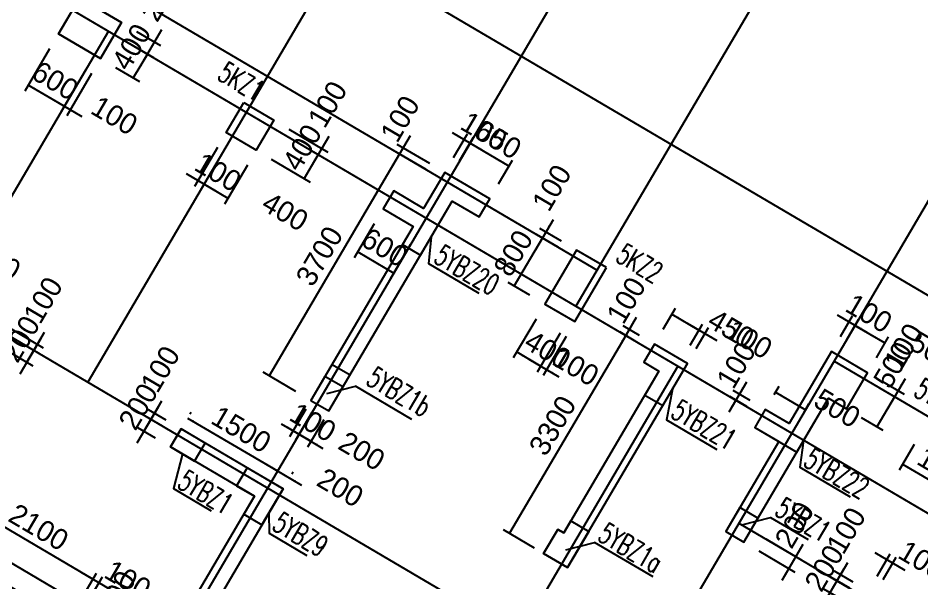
# Model space of a CAD drawing. Extents: x 387171 to 699106, y 11966 to 245688.
# Drawn here: x 515486 to 528486, y 168611 to 176729 of the extents above; entities that cross this region are included whole.
import ezdxf

# ---------------------------------------------------------------- set-up
doc = ezdxf.new("R2010")
doc.units = 0
doc.header["$LTSCALE"] = 100
doc.header["$MEASUREMENT"] = 0
doc.linetypes.add('DASHED', pattern=[19.05, 12.7, -6.35])
for name, color, linetype in [('b边缘构件', 235, 'Continuous'), ('colu-主楼', 7, 'Continuous'), ('COLU_DASH', 9, 'DASHED'), ('DOTE', 253, 'Continuous'), ('wall-主楼', 2, 'Continuous'), ('Y阴影', 254, 'Continuous'), ('小尺寸', 4, 'Continuous'), ('边缘构件标注', 1, 'Continuous')]:
    doc.layers.add(name, color=color, linetype=linetype)
doc.styles.add('hztxt', font='hztxt')
doc.styles.get("Standard").update_dxf_attribs({"font": 'standard'})
doc.dimstyles.get("Standard").update_dxf_attribs({"dimtxt": 300, "dimasz": 100, "dimexe": 100, "dimexo": 250, "dimgap": 100, "dimtad": 0, "dimtoh": 1, "dimdec": 0, "dimdsep": 46, "dimcen": 0.09, "dimclrt": 7, "dimadec": 0, "dimazin": 0, "dimtfac": 1, "dimtdec": 4, "dimtofl": 0, "dimtmove": 0, "dimatfit": 3, "dimfxl": 1, "dimtolj": 1, "dimtzin": 0, "dimarcsym": 0})

# ---------------------------------------------------------------- blocks, each defined once
blk = doc.blocks.new('*D3196')
at = {"layer": '小尺寸', "color": 0, "linetype": 'ByBlock', "lineweight": -2}
for p, q in [((523180, 173828), (522926, 173397)), ((523304, 173522), (522992, 173706)), ((523254, 173436), (522941, 173620))]:
    blk.add_line(p, q, dxfattribs=at)
for points in [[(523078, 173655), (523114, 173750), (523143, 173733)], [(523027, 173569), (522991, 173474), (522962, 173491)]]:
    blk.add_solid(points, dxfattribs=at)
at = {"layer": '小尺寸', "color": 7, "linetype": 'Continuous', "lineweight": -2, "insert": (523162, 174291), "char_height": 300, "width": 476.67, "attachment_point": 5, "rotation": 59.5454, "style": 'hztxt'}
blk.add_mtext('100', dxfattribs=at)
blk = doc.blocks.new('*D3410')
at = {"layer": '小尺寸', "color": 0, "linetype": 'ByBlock', "lineweight": -2}
for p, q in [((523027, 173569), (522622, 172880)), ((523254, 173436), (522941, 173620)), ((522848, 172747), (522536, 172930))]:
    blk.add_line(p, q, dxfattribs=at)
for points in [[(523027, 173569), (522991, 173474), (522962, 173491)], [(522622, 172880), (522658, 172974), (522687, 172957)]]:
    blk.add_solid(points, dxfattribs=at)
at = {"layer": '小尺寸', "color": 7, "linetype": 'Continuous', "lineweight": -2, "insert": (522609, 173351), "char_height": 300, "width": 566.67, "attachment_point": 5, "rotation": 59.5454, "style": 'hztxt'}
blk.add_mtext('800', dxfattribs=at)
blk = doc.blocks.new('*D3651')
at = {"layer": '小尺寸', "color": 0, "linetype": 'ByBlock', "lineweight": -2}
for p, q in [((522937, 172404), (522607, 171844)), ((523282, 172202), (522952, 171641)), ((522658, 171930), (523003, 171728))]:
    blk.add_line(p, q, dxfattribs=at)
for points in [[(522658, 171930), (522753, 171894), (522736, 171865)], [(523003, 171728), (522908, 171764), (522925, 171793)]]:
    blk.add_solid(points, dxfattribs=at)
at = {"layer": '小尺寸', "color": 7, "linetype": 'Continuous', "lineweight": -2, "insert": (523104, 171958), "char_height": 300, "width": 576.67, "attachment_point": 5, "rotation": 329.5454, "style": 'hztxt'}
blk.add_mtext('400', dxfattribs=at)
blk = doc.blocks.new('*D3579')
at = {"layer": '小尺寸', "color": 0, "linetype": 'ByBlock', "lineweight": -2}
for p, q in [((523282, 172202), (522952, 171641)), ((523368, 172151), (523039, 171591)), ((522831, 171829), (523262, 171575))]:
    blk.add_line(p, q, dxfattribs=at)
for points in [[(523003, 171728), (522908, 171764), (522925, 171793)], [(523089, 171677), (523184, 171641), (523167, 171612)]]:
    blk.add_solid(points, dxfattribs=at)
at = {"layer": '小尺寸', "color": 7, "linetype": 'Continuous', "lineweight": -2, "insert": (523508, 171721), "char_height": 300, "width": 476.67, "attachment_point": 5, "rotation": 329.5454, "style": 'hztxt'}
blk.add_mtext('100', dxfattribs=at)
blk = doc.blocks.new('*D1681')
at = {"layer": '小尺寸', "color": 0, "linetype": 'ByBlock', "lineweight": -2}
for p, q in [((519380, 175134), (519940, 174804)), ((519329, 175048), (519889, 174718)), ((519955, 175028), (519702, 174597))]:
    blk.add_line(p, q, dxfattribs=at)
for points in [[(519854, 174855), (519890, 174950), (519919, 174933)], [(519803, 174769), (519767, 174674), (519738, 174691)]]:
    blk.add_solid(points, dxfattribs=at)
at = {"layer": '小尺寸', "color": 7, "linetype": 'Continuous', "lineweight": -2, "insert": (519937, 175491), "char_height": 300, "width": 476.67, "attachment_point": 5, "rotation": 59.5454, "style": 'hztxt'}
blk.add_mtext('100', dxfattribs=at)
blk = doc.blocks.new('*D341')
at = {"layer": '小尺寸', "color": 0, "linetype": 'ByBlock', "lineweight": -2}
for p, q in [((519329, 175048), (519889, 174718)), ((519803, 174769), (519600, 174424)), ((519126, 174703), (519686, 174373))]:
    blk.add_line(p, q, dxfattribs=at)
for points in [[(519803, 174769), (519767, 174674), (519738, 174691)], [(519600, 174424), (519637, 174519), (519665, 174502)]]:
    blk.add_solid(points, dxfattribs=at)
at = {"layer": '小尺寸', "color": 7, "linetype": 'Continuous', "lineweight": -2, "insert": (519572, 174870), "char_height": 300, "width": 576.67, "attachment_point": 5, "rotation": 59.5454, "style": 'hztxt'}
blk.add_mtext('400', dxfattribs=at)
blk = doc.blocks.new('*D588')
at = {"layer": '小尺寸', "color": 0, "linetype": 'ByBlock', "lineweight": -2}
for p, q in [((518353, 174868), (518023, 174307)), ((518439, 174817), (518110, 174257)), ((517902, 174495), (518333, 174241))]:
    blk.add_line(p, q, dxfattribs=at)
for points in [[(518074, 174393), (517980, 174430), (517996, 174458)], [(518160, 174343), (518255, 174306), (518238, 174278)]]:
    blk.add_solid(points, dxfattribs=at)
at = {"layer": '小尺寸', "color": 7, "linetype": 'Continuous', "lineweight": -2, "insert": (518362, 174514), "char_height": 300, "width": 476.67, "attachment_point": 5, "rotation": 329.5454, "style": 'hztxt'}
blk.add_mtext('100', dxfattribs=at)
blk = doc.blocks.new('*D3056')
at = {"layer": '小尺寸', "color": 0, "linetype": 'ByBlock', "lineweight": -2}
for p, q in [((518439, 174817), (518110, 174257)), ((518784, 174614), (518454, 174054)), ((518160, 174343), (518505, 174140))]:
    blk.add_line(p, q, dxfattribs=at)
for points in [[(518160, 174343), (518255, 174306), (518238, 174278)], [(518505, 174140), (518411, 174176), (518427, 174205)]]:
    blk.add_solid(points, dxfattribs=at)
at = {"layer": '小尺寸', "color": 7, "linetype": 'Continuous', "lineweight": -2, "insert": (519327, 173947), "char_height": 300, "width": 576.67, "attachment_point": 5, "rotation": 329.5454, "style": 'hztxt'}
blk.add_mtext('400', dxfattribs=at)
blk = doc.blocks.new('*D1612')
at = {"layer": '小尺寸', "color": 0, "linetype": 'ByBlock', "lineweight": -2}
for p, q in [((519623, 171109), (519390, 170712)), ((519709, 171058), (519476, 170661)), ((519268, 170899), (519699, 170646))]:
    blk.add_line(p, q, dxfattribs=at)
for points in [[(519440, 170798), (519346, 170834), (519363, 170863)], [(519527, 170747), (519621, 170711), (519604, 170682)]]:
    blk.add_solid(points, dxfattribs=at)
at = {"layer": '小尺寸', "color": 7, "linetype": 'Continuous', "lineweight": -2, "insert": (519728, 170919), "char_height": 300, "width": 476.67, "attachment_point": 5, "rotation": 329.5454, "style": 'hztxt'}
blk.add_mtext('100', dxfattribs=at)
blk = doc.blocks.new('*D362')
at = {"layer": '小尺寸', "color": 0, "linetype": 'ByBlock', "lineweight": -2}
for p, q in [((516663, 168147), (517006, 167945)), ((516717, 167651), (517021, 168168)), ((516562, 167974), (516904, 167773))]:
    blk.add_line(p, q, dxfattribs=at)
for points in [[(516920, 167996), (516956, 168091), (516985, 168074)], [(516818, 167823), (516782, 167729), (516753, 167746)]]:
    blk.add_solid(points, dxfattribs=at)
at = {"layer": '小尺寸', "color": 7, "linetype": 'Continuous', "lineweight": -2, "insert": (516898, 168453), "char_height": 300, "width": 566.67, "attachment_point": 5, "rotation": 59.5454, "style": 'hztxt'}
blk.add_mtext('200', dxfattribs=at)
blk = doc.blocks.new('*D1863')
at = {"layer": '小尺寸', "color": 0, "linetype": 'ByBlock', "lineweight": -2}
for p, q in [((517189, 176538), (517534, 176335)), ((517549, 176559), (517245, 176041)), ((517088, 176366), (517432, 176163))]:
    blk.add_line(p, q, dxfattribs=at)
for points in [[(517448, 176386), (517484, 176481), (517513, 176464)], [(517346, 176213), (517310, 176119), (517281, 176136)]]:
    blk.add_solid(points, dxfattribs=at)
at = {"layer": '小尺寸', "color": 7, "linetype": 'Continuous', "lineweight": -2, "insert": (517529, 177017), "char_height": 300, "width": 566.67, "attachment_point": 5, "rotation": 59.5454, "style": 'hztxt'}
blk.add_mtext('200', dxfattribs=at)
blk = doc.blocks.new('*D4240')
at = {"layer": '小尺寸', "color": 0, "linetype": 'ByBlock', "lineweight": -2}
for p, q in [((517088, 176366), (517432, 176163)), ((517346, 176213), (517143, 175869)), ((516885, 176021), (517230, 175818))]:
    blk.add_line(p, q, dxfattribs=at)
for points in [[(517346, 176213), (517310, 176119), (517281, 176136)], [(517143, 175869), (517180, 175963), (517209, 175946)]]:
    blk.add_solid(points, dxfattribs=at)
at = {"layer": '小尺寸', "color": 7, "linetype": 'Continuous', "lineweight": -2, "insert": (517116, 176315), "char_height": 300, "width": 576.67, "attachment_point": 5, "rotation": 59.5454, "style": 'hztxt'}
blk.add_mtext('400', dxfattribs=at)
blk = doc.blocks.new('*D4203')
at = {"layer": '小尺寸', "color": 0, "linetype": 'ByBlock', "lineweight": -2}
for p, q in [((516456, 175983), (516100, 175376)), ((516543, 175932), (516186, 175325)), ((516409, 175310), (515978, 175564))]:
    blk.add_line(p, q, dxfattribs=at)
for points in [[(516151, 175462), (516056, 175499), (516073, 175527)], [(516237, 175412), (516331, 175375), (516314, 175347)]]:
    blk.add_solid(points, dxfattribs=at)
at = {"layer": '小尺寸', "color": 7, "linetype": 'Continuous', "lineweight": -2, "insert": (516872, 175328), "char_height": 300, "width": 476.67, "attachment_point": 5, "rotation": 329.5454, "style": 'hztxt'}
blk.add_mtext('100', dxfattribs=at)
blk = doc.blocks.new('*D62')
at = {"layer": '小尺寸', "color": 0, "linetype": 'ByBlock', "lineweight": -2}
for p, q in [((515939, 176287), (515583, 175680)), ((516456, 175983), (516100, 175376)), ((516151, 175462), (515633, 175766))]:
    blk.add_line(p, q, dxfattribs=at)
for points in [[(515633, 175766), (515728, 175730), (515711, 175701)], [(516151, 175462), (516056, 175499), (516073, 175527)]]:
    blk.add_solid(points, dxfattribs=at)
at = {"layer": '小尺寸', "color": 7, "linetype": 'Continuous', "lineweight": -2, "insert": (516019, 175830), "char_height": 300, "width": 556.67, "attachment_point": 5, "rotation": 329.5454, "style": 'hztxt'}
blk.add_mtext('600', dxfattribs=at)
blk = doc.blocks.new('*D314')
at = {"layer": '小尺寸', "color": 0, "linetype": 'ByBlock', "lineweight": -2}
for p, q in [((519709, 171058), (519476, 170661)), ((519882, 170957), (519648, 170560)), ((519354, 170849), (519871, 170545))]:
    blk.add_line(p, q, dxfattribs=at)
for points in [[(519527, 170747), (519432, 170784), (519449, 170812)], [(519699, 170646), (519794, 170610), (519777, 170581)]]:
    blk.add_solid(points, dxfattribs=at)
at = {"layer": '小尺寸', "color": 7, "linetype": 'Continuous', "lineweight": -2, "insert": (520430, 170506), "char_height": 300, "width": 566.67, "attachment_point": 5, "rotation": 329.5454, "style": 'hztxt'}
blk.add_mtext('200', dxfattribs=at)
blk = doc.blocks.new('*D527')
at = {"layer": '小尺寸', "color": 0, "linetype": 'ByBlock', "lineweight": -2}
for p, q in [((521728, 175083), (522159, 174830)), ((521750, 174726), (521951, 175068)), ((521836, 174676), (522037, 175018))]:
    blk.add_line(p, q, dxfattribs=at)
for points in [[(521900, 174982), (521806, 175018), (521823, 175047)], [(521987, 174931), (522081, 174895), (522064, 174866)]]:
    blk.add_solid(points, dxfattribs=at)
at = {"layer": '小尺寸', "color": 7, "linetype": 'Continuous', "lineweight": -2, "insert": (522188, 175103), "char_height": 300, "width": 476.67, "attachment_point": 5, "rotation": 329.5454, "style": 'hztxt'}
blk.add_mtext('100', dxfattribs=at)
blk = doc.blocks.new('*D3282')
at = {"layer": '小尺寸', "color": 0, "linetype": 'ByBlock', "lineweight": -2}
for p, q in [((521836, 174676), (522037, 175018)), ((521987, 174931), (522547, 174602)), ((522397, 174346), (522598, 174688))]:
    blk.add_line(p, q, dxfattribs=at)
for points in [[(521987, 174931), (522081, 174895), (522064, 174866)], [(522547, 174602), (522452, 174638), (522469, 174667)]]:
    blk.add_solid(points, dxfattribs=at)
at = {"layer": '小尺寸', "color": 7, "linetype": 'Continuous', "lineweight": -2, "insert": (522393, 174982), "char_height": 300, "width": 556.67, "attachment_point": 5, "rotation": 329.5454, "style": 'hztxt'}
blk.add_mtext('650', dxfattribs=at)
blk = doc.blocks.new('*D3509')
at = {"layer": '小尺寸', "color": 0, "linetype": 'ByBlock', "lineweight": -2}
for p, q in [((521125, 175036), (520872, 174604)), ((521408, 174638), (520938, 174914)), ((521357, 174551), (520887, 174828))]:
    blk.add_line(p, q, dxfattribs=at)
for points in [[(521024, 174863), (521060, 174958), (521089, 174941)], [(520973, 174777), (520937, 174682), (520908, 174699)]]:
    blk.add_solid(points, dxfattribs=at)
at = {"layer": '小尺寸', "color": 7, "linetype": 'Continuous', "lineweight": -2, "insert": (520980, 175282), "char_height": 300, "width": 476.67, "attachment_point": 5, "rotation": 59.5454, "style": 'hztxt'}
blk.add_mtext('100', dxfattribs=at)
blk = doc.blocks.new('*D3748')
at = {"layer": '小尺寸', "color": 0, "linetype": 'ByBlock', "lineweight": -2}
for p, q in [((520973, 174777), (519098, 171587)), ((521357, 174551), (520887, 174828)), ((519482, 171362), (519012, 171638))]:
    blk.add_line(p, q, dxfattribs=at)
for points in [[(520973, 174777), (520937, 174682), (520908, 174699)], [(519098, 171587), (519134, 171682), (519163, 171665)]]:
    blk.add_solid(points, dxfattribs=at)
at = {"layer": '小尺寸', "color": 7, "linetype": 'Continuous', "lineweight": -2, "insert": (519820, 173309), "char_height": 300, "width": 780, "attachment_point": 5, "rotation": 59.5454, "style": 'hztxt'}
blk.add_mtext('3700', dxfattribs=at)
blk = doc.blocks.new('*D3971')
at = {"layer": '小尺寸', "color": 0, "linetype": 'ByBlock', "lineweight": -2}
for p, q in [((524378, 172427), (524125, 171996)), ((524422, 172169), (524190, 172305)), ((524372, 172083), (524140, 172219))]:
    blk.add_line(p, q, dxfattribs=at)
for points in [[(524277, 172255), (524313, 172349), (524342, 172332)], [(524226, 172168), (524190, 172074), (524161, 172091)]]:
    blk.add_solid(points, dxfattribs=at)
at = {"layer": '小尺寸', "color": 7, "linetype": 'Continuous', "lineweight": -2, "insert": (524233, 172673), "char_height": 300, "width": 476.67, "attachment_point": 5, "rotation": 59.5454, "style": 'hztxt'}
blk.add_mtext('100', dxfattribs=at)
blk = doc.blocks.new('*D3931')
at = {"layer": '小尺寸', "color": 0, "linetype": 'ByBlock', "lineweight": -2}
for p, q in [((524226, 172168), (522553, 169324)), ((524372, 172083), (524140, 172219)), ((522915, 169111), (522467, 169374))]:
    blk.add_line(p, q, dxfattribs=at)
for points in [[(524226, 172168), (524190, 172074), (524161, 172091)], [(522553, 169324), (522590, 169418), (522618, 169401)]]:
    blk.add_solid(points, dxfattribs=at)
at = {"layer": '小尺寸', "color": 7, "linetype": 'Continuous', "lineweight": -2, "insert": (523174, 170873), "char_height": 300, "width": 780, "attachment_point": 5, "rotation": 59.5454, "style": 'hztxt'}
blk.add_mtext('3300', dxfattribs=at)
blk = doc.blocks.new('*D2051')
at = {"layer": '小尺寸', "color": 0, "linetype": 'ByBlock', "lineweight": -2}
for p, q in [((524765, 172258), (524942, 172559)), ((524891, 172473), (525279, 172245)), ((525153, 172029), (525330, 172331))]:
    blk.add_line(p, q, dxfattribs=at)
for points in [[(524891, 172473), (524986, 172437), (524969, 172408)], [(525279, 172245), (525185, 172281), (525202, 172310)]]:
    blk.add_solid(points, dxfattribs=at)
at = {"layer": '小尺寸', "color": 7, "linetype": 'Continuous', "lineweight": -2, "insert": (525741, 172264), "char_height": 300, "width": 576.67, "attachment_point": 5, "rotation": 329.5454, "style": 'hztxt'}
blk.add_mtext('450', dxfattribs=at)
blk = doc.blocks.new('*D2294')
at = {"layer": '小尺寸', "color": 0, "linetype": 'ByBlock', "lineweight": -2}
for p, q in [((525107, 172346), (525538, 172093)), ((525153, 172029), (525330, 172331)), ((525239, 171979), (525416, 172281))]:
    blk.add_line(p, q, dxfattribs=at)
for points in [[(525279, 172245), (525185, 172281), (525202, 172310)], [(525366, 172194), (525460, 172158), (525443, 172129)]]:
    blk.add_solid(points, dxfattribs=at)
at = {"layer": '小尺寸', "color": 7, "linetype": 'Continuous', "lineweight": -2, "insert": (526001, 172111), "char_height": 300, "width": 476.67, "attachment_point": 5, "rotation": 329.5454, "style": 'hztxt'}
blk.add_mtext('100', dxfattribs=at)
blk = doc.blocks.new('*D2503')
at = {"layer": '小尺寸', "color": 0, "linetype": 'ByBlock', "lineweight": -2}
for p, q in [((525961, 171496), (525707, 171065)), ((526017, 171231), (525773, 171375)), ((525967, 171145), (525722, 171288))]:
    blk.add_line(p, q, dxfattribs=at)
for points in [[(525859, 171324), (525896, 171419), (525924, 171402)], [(525809, 171238), (525772, 171143), (525744, 171160)]]:
    blk.add_solid(points, dxfattribs=at)
at = {"layer": '小尺寸', "color": 7, "linetype": 'Continuous', "lineweight": -2, "insert": (525815, 171742), "char_height": 300, "width": 476.67, "attachment_point": 5, "rotation": 59.5454, "style": 'hztxt'}
blk.add_mtext('100', dxfattribs=at)
blk = doc.blocks.new('*D3029')
at = {"layer": '小尺寸', "color": 0, "linetype": 'ByBlock', "lineweight": -2}
for p, q in [((527265, 172465), (527696, 172212)), ((527313, 172152), (527488, 172450)), ((527399, 172101), (527574, 172399))]:
    blk.add_line(p, q, dxfattribs=at)
for points in [[(527437, 172364), (527343, 172400), (527359, 172429)], [(527523, 172313), (527618, 172277), (527601, 172248)]]:
    blk.add_solid(points, dxfattribs=at)
at = {"layer": '小尺寸', "color": 7, "linetype": 'Continuous', "lineweight": -2, "insert": (527725, 172485), "char_height": 300, "width": 476.67, "attachment_point": 5, "rotation": 329.5454, "style": 'hztxt'}
blk.add_mtext('100', dxfattribs=at)
blk = doc.blocks.new('*D801')
at = {"layer": '小尺寸', "color": 0, "linetype": 'ByBlock', "lineweight": -2}
for p, q in [((527399, 172101), (527574, 172399)), ((527523, 172313), (527954, 172060)), ((527830, 171847), (528005, 172146))]:
    blk.add_line(p, q, dxfattribs=at)
for points in [[(527523, 172313), (527618, 172277), (527601, 172248)], [(527954, 172060), (527860, 172096), (527877, 172125)]]:
    blk.add_solid(points, dxfattribs=at)
at = {"layer": '小尺寸', "color": 7, "linetype": 'Continuous', "lineweight": -2, "insert": (528643, 171945), "char_height": 300, "width": 566.67, "attachment_point": 5, "rotation": 329.5454, "style": 'hztxt'}
blk.add_mtext('500', dxfattribs=at)
blk = doc.blocks.new('*D2282')
at = {"layer": '小尺寸', "color": 0, "linetype": 'ByBlock', "lineweight": -2}
for p, q in [((527919, 171505), (528228, 171323)), ((528244, 171546), (527990, 171115)), ((527868, 171419), (528178, 171237))]:
    blk.add_line(p, q, dxfattribs=at)
for points in [[(528142, 171374), (528179, 171468), (528207, 171451)], [(528092, 171287), (528055, 171193), (528027, 171210)]]:
    blk.add_solid(points, dxfattribs=at)
at = {"layer": '小尺寸', "color": 7, "linetype": 'Continuous', "lineweight": -2, "insert": (528226, 172009), "char_height": 300, "width": 476.67, "attachment_point": 5, "rotation": 59.5454, "style": 'hztxt'}
blk.add_mtext('100', dxfattribs=at)
blk = doc.blocks.new('*D216')
at = {"layer": '小尺寸', "color": 0, "linetype": 'ByBlock', "lineweight": -2}
for p, q in [((526241, 169244), (526759, 168939)), ((526775, 169162), (526471, 168644)), ((526139, 169071), (526658, 168766))]:
    blk.add_line(p, q, dxfattribs=at)
for points in [[(526673, 168989), (526710, 169084), (526738, 169067)], [(526572, 168817), (526536, 168722), (526507, 168739)]]:
    blk.add_solid(points, dxfattribs=at)
at = {"layer": '小尺寸', "color": 7, "linetype": 'Continuous', "lineweight": -2, "insert": (526652, 169446), "char_height": 300, "width": 566.67, "attachment_point": 5, "rotation": 59.5454, "style": 'hztxt'}
blk.add_mtext('200', dxfattribs=at)
blk = doc.blocks.new('*D949')
at = {"layer": '小尺寸', "color": 0, "linetype": 'ByBlock', "lineweight": -2}
for p, q in [((527415, 168901), (527162, 168470)), ((527498, 168620), (527228, 168779)), ((527448, 168534), (527177, 168693))]:
    blk.add_line(p, q, dxfattribs=at)
for points in [[(527314, 168729), (527350, 168823), (527379, 168806)], [(527263, 168642), (527227, 168548), (527198, 168565)]]:
    blk.add_solid(points, dxfattribs=at)
at = {"layer": '小尺寸', "color": 7, "linetype": 'Continuous', "lineweight": -2, "insert": (527397, 169364), "char_height": 300, "width": 476.67, "attachment_point": 5, "rotation": 59.5454, "style": 'hztxt'}
blk.add_mtext('100', dxfattribs=at)
blk = doc.blocks.new('*D3665')
at = {"layer": '小尺寸', "color": 0, "linetype": 'ByBlock', "lineweight": -2}
for p, q in [((527364, 168815), (527060, 168298)), ((527448, 168534), (527177, 168693)), ((527346, 168362), (527075, 168521))]:
    blk.add_line(p, q, dxfattribs=at)
for points in [[(527263, 168642), (527299, 168737), (527328, 168720)], [(527162, 168470), (527125, 168375), (527097, 168392)]]:
    blk.add_solid(points, dxfattribs=at)
at = {"layer": '小尺寸', "color": 7, "linetype": 'Continuous', "lineweight": -2, "insert": (527081, 168825), "char_height": 300, "width": 566.67, "attachment_point": 5, "rotation": 59.5454, "style": 'hztxt'}
blk.add_mtext('200', dxfattribs=at)
blk = doc.blocks.new('*D3881')
at = {"layer": '小尺寸', "color": 0, "linetype": 'ByBlock', "lineweight": -2}
for p, q in [((527807, 169047), (528238, 168793)), ((527840, 168709), (528030, 169031)), ((527927, 168658), (528116, 168981))]:
    blk.add_line(p, q, dxfattribs=at)
for points in [[(527979, 168945), (527885, 168982), (527902, 169010)], [(528066, 168895), (528160, 168858), (528143, 168830)]]:
    blk.add_solid(points, dxfattribs=at)
at = {"layer": '小尺寸', "color": 7, "linetype": 'Continuous', "lineweight": -2, "insert": (528484, 168939), "char_height": 300, "width": 476.67, "attachment_point": 5, "rotation": 329.5454, "style": 'hztxt'}
blk.add_mtext('100', dxfattribs=at)
blk = doc.blocks.new('*D2045')
at = {"layer": '小尺寸', "color": 0, "linetype": 'ByBlock', "lineweight": -2}
for p, q in [((517924, 170981), (519217, 170221)), ((517958, 171039), (517975, 171067)), ((519251, 170279), (519268, 170307))]:
    blk.add_line(p, q, dxfattribs=at)
for points in [[(517924, 170981), (518019, 170945), (518002, 170916)], [(519217, 170221), (519122, 170257), (519139, 170286)]]:
    blk.add_solid(points, dxfattribs=at)
at = {"layer": '小尺寸', "color": 7, "linetype": 'Continuous', "lineweight": -2, "insert": (518697, 170817), "char_height": 300, "width": 690, "attachment_point": 5, "rotation": 329.5454, "style": 'hztxt'}
blk.add_mtext('1500', dxfattribs=at)
blk = doc.blocks.new('*D2286')
at = {"layer": '小尺寸', "color": 0, "linetype": 'ByBlock', "lineweight": -2}
for p, q in [((519045, 170322), (519562, 170018)), ((519251, 170279), (519268, 170307)), ((519424, 170178), (519440, 170206))]:
    blk.add_line(p, q, dxfattribs=at)
for points in [[(519217, 170221), (519122, 170257), (519139, 170286)], [(519389, 170120), (519484, 170083), (519467, 170055)]]:
    blk.add_solid(points, dxfattribs=at)
at = {"layer": '小尺寸', "color": 7, "linetype": 'Continuous', "lineweight": -2, "insert": (520121, 169980), "char_height": 300, "width": 566.67, "attachment_point": 5, "rotation": 329.5454, "style": 'hztxt'}
blk.add_mtext('200', dxfattribs=at)
blk = doc.blocks.new('*D2828')
at = {"layer": '小尺寸', "color": 0, "linetype": 'ByBlock', "lineweight": -2}
for p, q in [((517549, 171222), (517296, 170791)), ((517616, 170951), (517362, 171100)), ((517565, 170864), (517311, 171014))]:
    blk.add_line(p, q, dxfattribs=at)
for points in [[(517448, 171049), (517484, 171144), (517513, 171127)], [(517397, 170963), (517361, 170868), (517332, 170885)]]:
    blk.add_solid(points, dxfattribs=at)
at = {"layer": '小尺寸', "color": 7, "linetype": 'Continuous', "lineweight": -2, "insert": (517532, 171685), "char_height": 300, "width": 476.67, "attachment_point": 5, "rotation": 59.5454, "style": 'hztxt'}
blk.add_mtext('100', dxfattribs=at)
blk = doc.blocks.new('*D2800')
at = {"layer": '小尺寸', "color": 0, "linetype": 'ByBlock', "lineweight": -2}
for p, q in [((517499, 171136), (517195, 170618)), ((517565, 170864), (517311, 171014)), ((517464, 170692), (517210, 170841))]:
    blk.add_line(p, q, dxfattribs=at)
for points in [[(517397, 170963), (517434, 171058), (517462, 171041)], [(517296, 170791), (517260, 170696), (517231, 170713)]]:
    blk.add_solid(points, dxfattribs=at)
at = {"layer": '小尺寸', "color": 7, "linetype": 'Continuous', "lineweight": -2, "insert": (517215, 171146), "char_height": 300, "width": 566.67, "attachment_point": 5, "rotation": 59.5454, "style": 'hztxt'}
blk.add_mtext('200', dxfattribs=at)
blk = doc.blocks.new('*D3487')
at = {"layer": '小尺寸', "color": 0, "linetype": 'ByBlock', "lineweight": -2}
for p, q in [((514682, 172965), (514856, 173261)), ((515323, 172870), (514805, 173174)), ((515200, 172661), (515373, 172956))]:
    blk.add_line(p, q, dxfattribs=at)
for points in [[(514805, 173174), (514900, 173138), (514883, 173109)], [(515323, 172870), (515228, 172907), (515245, 172935)]]:
    blk.add_solid(points, dxfattribs=at)
at = {"layer": '小尺寸', "color": 7, "linetype": 'Continuous', "lineweight": -2, "insert": (515191, 173238), "char_height": 300, "width": 556.67, "attachment_point": 5, "rotation": 329.5454, "style": 'hztxt'}
blk.add_mtext('600', dxfattribs=at)
blk = doc.blocks.new('*D4247')
at = {"layer": '小尺寸', "color": 0, "linetype": 'ByBlock', "lineweight": -2}
for p, q in [((515289, 172319), (515849, 171990)), ((515238, 172233), (515798, 171903)), ((515611, 171782), (515864, 172213))]:
    blk.add_line(p, q, dxfattribs=at)
for points in [[(515763, 172040), (515799, 172135), (515828, 172118)], [(515712, 171954), (515676, 171859), (515647, 171876)]]:
    blk.add_solid(points, dxfattribs=at)
at = {"layer": '小尺寸', "color": 7, "linetype": 'Continuous', "lineweight": -2, "insert": (515846, 172676), "char_height": 300, "width": 476.67, "attachment_point": 5, "rotation": 59.5454, "style": 'hztxt'}
blk.add_mtext('100', dxfattribs=at)
blk = doc.blocks.new('*D2100')
at = {"layer": '小尺寸', "color": 0, "linetype": 'ByBlock', "lineweight": -2}
for p, q in [((516387, 168367), (516612, 168750)), ((516820, 168512), (516389, 168765)), ((516473, 168316), (516698, 168699))]:
    blk.add_line(p, q, dxfattribs=at)
for points in [[(516561, 168664), (516467, 168700), (516483, 168729)], [(516647, 168613), (516742, 168577), (516725, 168548)]]:
    blk.add_solid(points, dxfattribs=at)
at = {"layer": '小尺寸', "color": 7, "linetype": 'Continuous', "lineweight": -2, "insert": (517066, 168657), "char_height": 300, "width": 476.67, "attachment_point": 5, "rotation": 329.5454, "style": 'hztxt'}
blk.add_mtext('100', dxfattribs=at)
blk = doc.blocks.new('*D2329')
at = {"layer": '小尺寸', "color": 0, "linetype": 'ByBlock', "lineweight": -2}
for p, q in [((514577, 169432), (514802, 169814)), ((516561, 168664), (514751, 169728)), ((516387, 168367), (516612, 168750))]:
    blk.add_line(p, q, dxfattribs=at)
for points in [[(514751, 169728), (514846, 169692), (514829, 169663)], [(516561, 168664), (516467, 168700), (516483, 168729)]]:
    blk.add_solid(points, dxfattribs=at)
at = {"layer": '小尺寸', "color": 7, "linetype": 'Continuous', "lineweight": -2, "insert": (515783, 169411), "char_height": 300, "width": 775, "attachment_point": 5, "rotation": 329.5454, "style": 'hztxt'}
blk.add_mtext('2100', dxfattribs=at)
blk = doc.blocks.new('*D2549')
at = {"layer": '小尺寸', "color": 0, "linetype": 'ByBlock', "lineweight": -2}
for p, q in [((527868, 171419), (528178, 171237)), ((528092, 171287), (527838, 170856)), ((527614, 170988), (527924, 170806))]:
    blk.add_line(p, q, dxfattribs=at)
for points in [[(528092, 171287), (528055, 171193), (528027, 171210)], [(527838, 170856), (527875, 170951), (527903, 170934)]]:
    blk.add_solid(points, dxfattribs=at)
at = {"layer": '小尺寸', "color": 7, "linetype": 'Continuous', "lineweight": -2, "insert": (528070, 171745), "char_height": 300, "width": 566.67, "attachment_point": 5, "rotation": 59.5454, "style": 'hztxt'}
blk.add_mtext('500', dxfattribs=at)
blk = doc.blocks.new('*D3427')
at = {"layer": '小尺寸', "color": 0, "linetype": 'ByBlock', "lineweight": -2}
for p, q in [((520609, 173773), (520321, 173283)), ((521127, 173469), (520839, 172979)), ((520372, 173369), (520889, 173065))]:
    blk.add_line(p, q, dxfattribs=at)
for points in [[(520372, 173369), (520467, 173333), (520450, 173304)], [(520889, 173065), (520795, 173101), (520812, 173130)]]:
    blk.add_solid(points, dxfattribs=at)
at = {"layer": '小尺寸', "color": 7, "linetype": 'Continuous', "lineweight": -2, "insert": (520757, 173433), "char_height": 300, "width": 556.67, "attachment_point": 5, "rotation": 329.5454, "style": 'hztxt'}
blk.add_mtext('600', dxfattribs=at)
blk = doc.blocks.new('*D3673')
at = {"layer": '小尺寸', "color": 0, "linetype": 'ByBlock', "lineweight": -2}
for p, q in [((528372, 170600), (528156, 170232)), ((528207, 170318), (529241, 169710)), ((529407, 169992), (529191, 169624))]:
    blk.add_line(p, q, dxfattribs=at)
for points in [[(528207, 170318), (528301, 170282), (528285, 170253)], [(529241, 169710), (529147, 169747), (529163, 169775)]]:
    blk.add_solid(points, dxfattribs=at)
at = {"layer": '小尺寸', "color": 7, "linetype": 'Continuous', "lineweight": -2, "insert": (528851, 170230), "char_height": 300, "width": 690, "attachment_point": 5, "rotation": 329.5454, "style": 'hztxt'}
blk.add_mtext('1200', dxfattribs=at)
blk = doc.blocks.new('*D1981')
at = {"layer": '小尺寸', "color": 0, "linetype": 'ByBlock', "lineweight": -2}
for p, q in [((526359, 171320), (526430, 171440)), ((526379, 171354), (526810, 171100)), ((526790, 171066), (526861, 171186))]:
    blk.add_line(p, q, dxfattribs=at)
for points in [[(526379, 171354), (526474, 171317), (526457, 171289)], [(526810, 171100), (526716, 171137), (526733, 171165)]]:
    blk.add_solid(points, dxfattribs=at)
at = {"layer": '小尺寸', "color": 7, "linetype": 'Continuous', "lineweight": -2, "insert": (527268, 171122), "char_height": 300, "width": 566.67, "attachment_point": 5, "rotation": 329.5454, "style": 'hztxt'}
blk.add_mtext('500', dxfattribs=at)
blk = doc.blocks.new('*D2224')
at = {"layer": '小尺寸', "color": 0, "linetype": 'ByBlock', "lineweight": -2}
for p, q in [((515238, 172233), (515798, 171903)), ((515813, 172126), (515509, 171609)), ((515136, 172061), (515697, 171731))]:
    blk.add_line(p, q, dxfattribs=at)
for points in [[(515712, 171954), (515748, 172048), (515777, 172032)], [(515611, 171782), (515574, 171687), (515546, 171704)]]:
    blk.add_solid(points, dxfattribs=at)
at = {"layer": '小尺寸', "color": 7, "linetype": 'Continuous', "lineweight": -2, "insert": (515519, 172118), "char_height": 300, "width": 566.67, "attachment_point": 5, "rotation": 59.5454, "style": 'hztxt'}
blk.add_mtext('200', dxfattribs=at)

msp = doc.modelspace()

# ---------------------------------------------------------------- hatches: boundary and pattern name
at = {"layer": 'Y阴影'}
h = msp.add_hatch(dxfattribs=at)
h.set_pattern_fill('ANSI31', color=256, scale=25, angle=-30.45463, style=0)
h.set_pattern_definition([])
h.paths.add_polyline_path([(516522.1, 177278), (516780.7, 177126), (516628.8, 176867.6), (516973.6, 176664.9), (516669.4, 176147.4), (516066, 176502.2)], flags=0)
h = msp.add_hatch(dxfattribs=at)
h.set_pattern_fill('ANSI31', color=256, scale=25, angle=-30.45463, style=0)
h.set_pattern_definition([])
h.paths.add_polyline_path([(522117.8, 173872.1), (522269.9, 174130.7), (521623.4, 174510.8), (521319.2, 173993.5), (520888.2, 174246.9), (520736.1, 173988.3), (521167.1, 173734.8), (521015.1, 173476.2), (521273.7, 173324.2), (521729.9, 174100.2)], flags=0)
h = msp.add_hatch(dxfattribs=at)
h.set_pattern_fill('ANSI31', color=256, scale=25, angle=-30.45463, style=0)
h.set_pattern_definition([])
h.paths.add_polyline_path([(524638, 172042.1), (524485.9, 171783.5), (524701.4, 171656.7), (524498.7, 171311.9), (524757.3, 171159.9), (525112.1, 171763.3)], flags=0)
h = msp.add_hatch(dxfattribs=at)
h.set_pattern_fill('ANSI31', color=256, scale=25, angle=-30.45463, style=0)
h.set_pattern_definition([])
h.paths.add_polyline_path([(526080.7, 170845.8), (526684.1, 170491), (527140.3, 171266.8), (527398.9, 171114.7), (527703, 171632), (527185.8, 171936.1), (526577.6, 170901.6), (526232.7, 171104.4)], flags=0)
h = msp.add_hatch(dxfattribs=at)
h.set_pattern_fill('ANSI31', color=256, scale=25, angle=-30.45463, style=0)
h.set_pattern_definition([])
h.paths.add_polyline_path([(519900, 171579.8), (519697.2, 171235), (519955.8, 171082.9), (520158.6, 171427.7)], flags=0)
h = msp.add_hatch(dxfattribs=at)
h.set_pattern_fill('ANSI31', color=256, scale=25, angle=-30.45463, style=0)
h.set_pattern_definition([])
h.paths.add_polyline_path([(517679.4, 170565.3), (518024.2, 170362.6), (518176.3, 170621.2), (517831.5, 170823.9)], flags=0)
h = msp.add_hatch(dxfattribs=at)
h.set_pattern_fill('ANSI31', color=256, scale=25, angle=-30.45463, style=0)
h.set_pattern_definition([])
h.paths.add_polyline_path([(518779.7, 170266.4), (518627.7, 170007.8), (518886.3, 169855.7), (518734.2, 169597.1), (518992.8, 169445.1), (519296.9, 169962.3)], flags=0)
h = msp.add_hatch(dxfattribs=at)
h.set_pattern_fill('ANSI31', color=256, scale=25, angle=-30.45463, style=0)
h.set_pattern_definition([])
h.paths.add_polyline_path([(525868, 169694.8), (525665.2, 169350), (525923.8, 169197.9), (526126.6, 169542.7)], flags=0)
h = msp.add_hatch(dxfattribs=at)
h.set_pattern_fill('ANSI31', color=256, scale=25, angle=-30.45463, style=0)
h.set_pattern_definition([])
h.paths.add_polyline_path([(523434.3, 169501.7), (523692.9, 169349.6), (523388.8, 168832.4), (523044, 169035.1), (523246.7, 169379.9), (523332.9, 169329.3)], flags=0)

# ---------------------------------------------------------------- linework, layer by layer
at = {"layer": 'b边缘构件'}
for points in [[(516522.1, 177278), (516780.7, 177126), (516628.8, 176867.6), (516973.6, 176664.9), (516669.4, 176147.4), (516066, 176502.2), (516522.1, 177278)], [(524638, 172042.1), (524485.9, 171783.5), (524701.4, 171656.7), (524498.7, 171311.9), (524757.3, 171159.9), (525112.1, 171763.3), (524638, 172042.1)], [(526080.7, 170845.8), (526684.1, 170491), (527140.3, 171266.8), (527398.9, 171114.7), (527703, 171632), (527185.8, 171936.1), (526577.6, 170901.6), (526232.7, 171104.4), (526080.7, 170845.8)], [(519900, 171579.8), (519697.2, 171235), (519955.8, 171082.9), (520158.6, 171427.7), (519900, 171579.8)], [(517679.4, 170565.3), (518024.2, 170362.6), (518176.3, 170621.2), (517831.5, 170823.9), (517679.4, 170565.3)], [(518779.7, 170266.4), (518627.7, 170007.8), (518886.3, 169855.7), (518734.2, 169597.1), (518992.8, 169445.1), (519296.9, 169962.3), (518779.7, 170266.4)], [(525868, 169694.8), (525665.2, 169350), (525923.8, 169197.9), (526126.6, 169542.7), (525868, 169694.8)], [(523434.3, 169501.7), (523692.9, 169349.6), (523388.8, 168832.4), (523044, 169035.1), (523246.7, 169379.9), (523332.9, 169329.3), (523434.3, 169501.7)]]:
    msp.add_lwpolyline(points, dxfattribs=at)
msp.add_lwpolyline([(522117.8, 173872.1), (522269.9, 174130.7), (521623.4, 174510.8), (521319.2, 173993.5), (520888.2, 174246.9), (520736.1, 173988.3), (521167.1, 173734.8), (521015.1, 173476.2), (521273.7, 173324.2), (521729.9, 174100.2)], close=True, dxfattribs=at)
at = {"layer": 'colu-主楼'}
for points in [[(518733.1, 175514), (519164.1, 175260.6), (518910.7, 174829.6), (518479.6, 175083)], [(523950.8, 173142.2), (523519.7, 173395.6), (523063.6, 172619.8), (523494.6, 172366.3)]]:
    msp.add_lwpolyline(points, close=True, dxfattribs=at)
at = {"layer": 'COLU_DASH'}
msp.add_line((520001.3, 171752.2), (520260, 171600.1), dxfattribs=at)
at = {"layer": 'DOTE'}
for p, q in [((490960.9, 194859.3), (536912.8, 167840.5)), ((489896.5, 193049), (523813.7, 173106.4)), ((487311.5, 188652.7), (528297.4, 164553.8)), ((504803.5, 183587.9), (535544.3, 165513.1)), ((522917.1, 182432.8), (516487.6, 171497.7)), ((525503.2, 180912.2), (512139.5, 158183.9)), ((527658.3, 179645), (523509.6, 172589.2)), ((530761.6, 177820.4), (517397.8, 155092)), ((516785.8, 176542.7), (512984.5, 170077.7)), ((524975.1, 171727.5), (515760, 156055.1)), ((527221.2, 171798.9), (536152.5, 166547.5)), ((525852.6, 169471.4), (534784, 164220))]:
    msp.add_line(p, q, dxfattribs=at)
at = {"layer": 'wall-主楼'}
for points in [[(518169.6, 179093.5), (517049, 179752.4), (516896.9, 179493.8), (517586.5, 179088.3), (516066, 176502.2), (516669.4, 176147.4), (516973.5, 176664.6), (516628.7, 176867.4), (517743.8, 178763.8), (517916.2, 178662.5)], [(521623.3, 174510.7), (521319.2, 173993.5), (520888.2, 174246.9), (520736.1, 173988.3), (521167.1, 173734.8), (519697.2, 171235), (519955.8, 171082.9), (521729.8, 174100), (522117.7, 173871.9), (522269.8, 174130.5)], [(524701.4, 171656.7), (523332.9, 169329.3), (523246.7, 169379.9), (523044, 169035.1), (523388.8, 168832.4), (525112.1, 171763.3), (524638, 172042.1), (524485.9, 171783.5)], [(527398.9, 171114.7), (527703, 171632), (527185.8, 171936.1), (526577.6, 170901.6), (526232.7, 171104.4), (526080.7, 170845.8), (526425.5, 170643), (525665.2, 169350), (525923.8, 169197.9), (527140.3, 171266.8)], [(517629.5, 166534.5), (517112.3, 166838.6), (518886.3, 169855.7), (517679.4, 170565.3), (517831.5, 170823.9), (519296.9, 169962.3), (517522.9, 166945.2), (517781.5, 166793.1)], [(512521.9, 163273.4), (513254.6, 162842.5), (516447.8, 168273.3), (514551.3, 169388.4), (514399.3, 169129.8), (516037.1, 168166.8), (513148, 163253.2), (512673.9, 163532)]]:
    msp.add_lwpolyline(points, close=True, dxfattribs=at)
at = {"layer": '边缘构件标注', "color": 200}
for p, q in [((519927.9, 171331.3), (520338.6, 171437.9)), ((521149.6, 170961), (520338.6, 171437.9)), ((523363.7, 169085.7), (523774.4, 169192.2)), ((524618.2, 168696.1), (523774.4, 169192.2))]:
    msp.add_line(p, q, dxfattribs=at)
for points in [[(521425.7, 173582.8), (521387, 173203), (522111.1, 172777.2)], [(524896.9, 171397.3), (524810, 170953.5), (525534.1, 170527.8)], [(526782.8, 170658.9), (526729.9, 170272.8), (527454, 169847.1)], [(517851.8, 170463.9), (517719.1, 169965.7), (518262.2, 169646.4)], [(519092, 169613.7), (519095.7, 169324.1), (519638.8, 169004.7)], [(525895.9, 169446.4), (526306.6, 169552.9), (526849.6, 169233.6)]]:
    msp.add_lwpolyline(points, dxfattribs=at)

# ---------------------------------------------------------------- texts
at = {"layer": '边缘构件标注', "color": 200, "width": 0.7}
for s, p in [('5KZ1', (518334.4, 175856.6)), ('5YBZ20', (521445.9, 173228.4)), ('5KZ2', (524064, 173244.4)), ('5YBZ1b', (520475.5, 171473.4)), ('5YBZ26', (528351.3, 171309.2)), ('5YBZ21', (524856.1, 171002.1)), ('5YBZ22', (526764.6, 170302.6)), ('5YBZ1', (517757.9, 169991.1)), ('5YBZ1', (526351.8, 169594.7)), ('5YBZ9', (519123.1, 169385.6)), ('5YBZ1a', (523804.5, 169231.5))]:
    msp.add_text(s, height=300, rotation=329.54537, dxfattribs=at).set_placement(p)

# ---------------------------------------------------------------- dimensions: what is measured, and where the dimension line sits
at = {"layer": '小尺寸'}
for base, p1, p2, angle, picture, middle in [((517346.2, 176213.4), (516973.6, 176664.9), (516872.1, 176492.2), 59.54537, '*D1863', (517283.8, 176600.4)), ((517143.5, 175868.6), (516872.1, 176492.2), (516669.4, 176147.4), 59.54537, '*D4240', (516817.5, 175807.4)), ((515633.3, 175766.4), (516583.2, 176198.1), (516066, 176502.2), 149.54537, '*D62', (516018.6, 175829.8)), ((516150.5, 175462.2), (516669.4, 176147.4), (516583.2, 176198.1), 149.54537, '*D4203', (516537.5, 175524.7)), ((520973.3, 174776.8), (521623.4, 174510.8), (521572.6, 174424.5), 59.54537, '*D3509', (520783.2, 174946.7)), ((521986.6, 174931.3), (521623.4, 174510.8), (521709.6, 174460.1), 329.54537, '*D527', (521853.1, 175299.9)), ((522546.9, 174601.9), (521709.6, 174460.1), (522269.9, 174130.7), 329.54537, '*D3282', (522393.5, 174982.1)), ((519098, 171587.3), (521572.6, 174424.5), (519697.2, 171235), 59.54537, '*D3748', (519820.1, 173308.8)), ((520889.4, 173065.2), (520736.1, 173988.3), (521253.3, 173684.2), 329.54537, '*D3427', (520757.5, 173432.7)), ((514805.3, 173174.4), (515073.1, 172445.8), (514555.8, 172750), 149.54537, '*D3487', (515190.7, 173237.9)), ((524225.9, 172168.3), (524638, 172042.1), (524587.3, 171955.9), 59.54537, '*D3971', (524035.8, 172338.2)), ((527523.4, 172313), (527185.8, 171936.1), (527272, 171885.4), 329.54537, '*D3029', (527389.8, 172681.5)), ((525279.3, 172245), (524638, 172042.1), (525025.9, 171814), 329.54537, '*D2051', (525212.1, 172574.5)), ((515610.7, 171781.7), (515022.3, 172359.3), (514920.9, 172187.2), 59.54537, '*D2224', (515273.7, 171701.8)), ((525365.5, 172194.3), (525025.9, 171814), (525112.1, 171763.3), 329.54537, '*D2294', (525666.3, 172307.5)), ((527954.4, 172059.5), (527272, 171885.4), (527703, 171632), 329.54537, '*D801', (528096.7, 172265.9)), ((528091.6, 171287.5), (527703, 171632), (527652.3, 171545.8), 59.54537, '*D2282', (528029.1, 171674.5)), ((522553.3, 169323.6), (524587.3, 171955.9), (523130.2, 168984.5), 59.54537, '*D3931', (523174.1, 170872.7)), ((517397.4, 170963.1), (517831.5, 170823.9), (517780.8, 170737.7), 59.54537, '*D2828', (517335, 171350.1)), ((525808.6, 171237.8), (526232.7, 171104.4), (526182.1, 171018.2), 59.54537, '*D2503', (525618.4, 171407.6)), ((527838.2, 170856.5), (527652.3, 171545.8), (527398.9, 171114.7), 59.54537, '*D2549', (527749.4, 171198.7)), ((517296.1, 170790.7), (517780.8, 170737.7), (517679.4, 170565.3), 59.54537, '*D2800', (516970, 170729.4)), ((526810.4, 171100.3), (526232.7, 171104.4), (526663.8, 170850.9), 329.54537, '*D1981', (526721.6, 171442.5)), ((519699, 170646), (519836.2, 171274), (520008.6, 171172.6), 329.54537, '*D314', (520013.7, 170751)), ((519217, 170221), (517831.5, 170823.9), (519124.5, 170063.6), 329.54537, '*D2045', (518697.2, 170816.6)), ((529241.2, 169710.3), (528499.2, 170815.8), (529533.6, 170207.6), 329.54537, '*D3673', (528850.7, 170229.9)), ((519389.5, 170119.6), (519124.5, 170063.6), (519296.9, 169962.3), 329.54537, '*D2286', (519704.2, 170224.6)), ((514751, 169728), (516260.2, 168151.6), (514450, 169216), 149.54537, '*D2329', (515782.8, 169411.3)), ((526571.9, 168816.9), (526025.2, 169370.3), (525923.8, 169197.9), 59.54537, '*D216', (526407.1, 169029.8)), ((527263.1, 168642.5), (527713.7, 168493.5), (527663.1, 168407.3), 59.54537, '*D949', (527200.6, 169029.5)), ((527161.7, 168470.1), (527663.1, 168407.3), (527561.7, 168234.9), 59.54537, '*D3665', (526835.6, 168408.8)), ((528065.6, 168894.6), (527713.7, 168493.5), (527799.9, 168442.8), 329.54537, '*D3881', (528149.2, 169135.4)), ((516561.2, 168663.6), (516346.4, 168100.9), (516260.2, 168151.6), 149.54537, '*D2100', (516731, 168853.7))]:
    dim = msp.add_linear_dim(base=base, p1=p1, p2=p2, angle=angle, dimstyle='Standard', dxfattribs=at)
    dim.commit()
    dim.dimension.update_dxf_attribs({"geometry": picture, "text_midpoint": middle})
for p1, p2, distance, picture, middle in [((519164.1, 175260.6), (519113.4, 175174.4), 800, '*D1681', (519740.6, 175155.9)), ((519113.4, 175174.4), (518910.7, 174829.6), 800, '*D341', (519274.3, 174362.8)), ((518479.7, 175083), (518565.9, 175032.3), -800, '*D588', (518026.8, 174711.2)), ((518565.9, 175032.3), (518910.7, 174829.6), -800, '*D3056', (518819.9, 174244.9)), ((523519.8, 173395.7), (523469.1, 173309.4), -512.4, '*D3196', (522965, 173956.2)), ((523469.1, 173309.4), (523063.7, 172619.9), -512.4, '*D3410', (522609.2, 173351.1)), ((515022.4, 172359.6), (515073.1, 172445.8), -800, '*D4247', (515649.6, 172341.1)), ((523063.7, 172619.9), (523408.5, 172417.2), -800, '*D3651', (522596.9, 172256.3)), ((523408.5, 172417.2), (523494.7, 172366.5), -800, '*D3579', (523172.8, 171917.7)), ((519750, 171324.6), (519836.2, 171274), -610.8, '*D1612', (519393, 171116)), ((516346.4, 168100.9), (516447.8, 168273.3), -547.4, '*D362', (516653.5, 168036.4))]:
    dim = msp.add_aligned_dim(p1=p1, p2=p2, distance=distance, dimstyle='Standard', dxfattribs=at)
    dim.commit()
    dim.dimension.update_dxf_attribs({"geometry": picture, "text_midpoint": middle})

doc.saveas('drawing.dxf')
